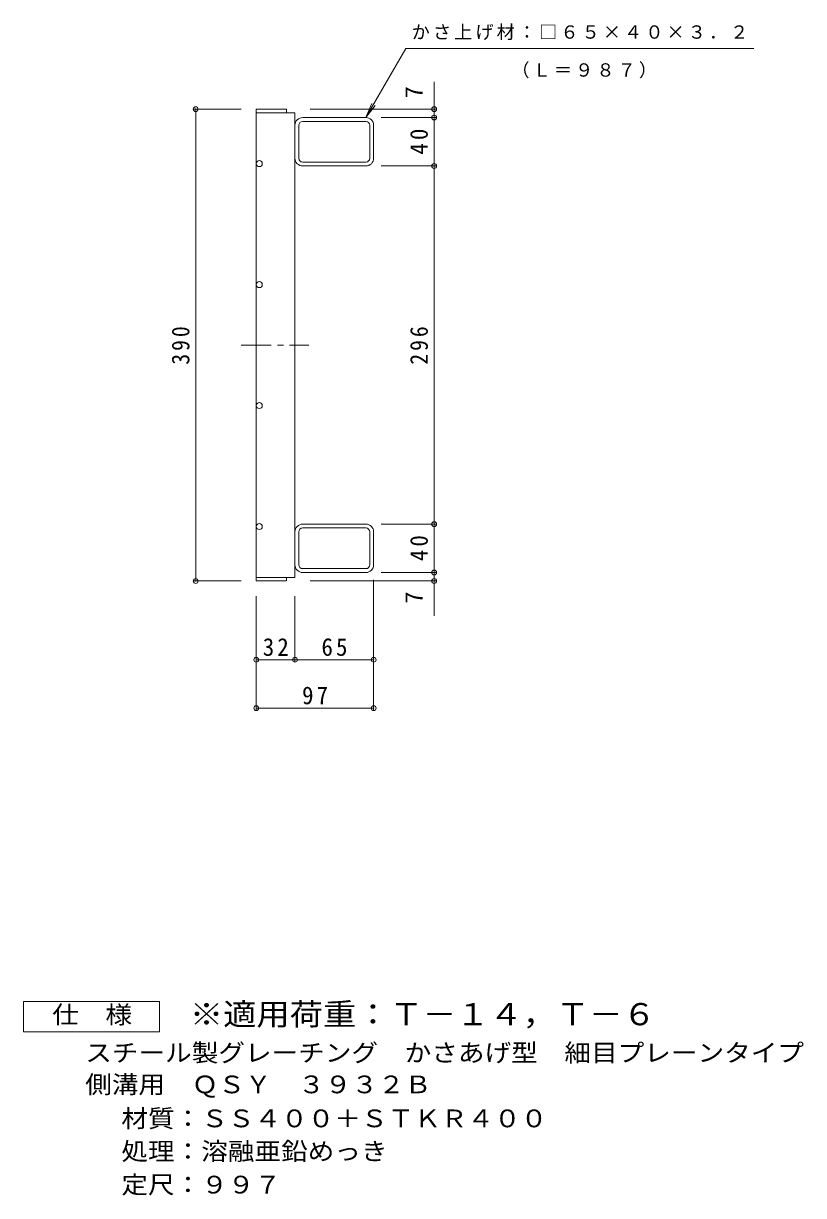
# Model space of a CAD drawing. Units: millimetres, scale not verified. Extents: x -799 to 892, y -682 to 563.
# Drawn here: x 247 to 892, y -501 to 468 of the extents above; entities that cross this region are included whole.
import ezdxf
from ezdxf.enums import TextEntityAlignment as Align

# ---------------------------------------------------------------- set-up
doc = ezdxf.new("R2010")
doc.units = ezdxf.units.MM
doc.header["$LTSCALE"] = 5
doc.header["$PDMODE"] = 32
doc.header["$PDSIZE"] = 4
doc.linetypes.add('CHAIN1', pattern=[8, 5, -1, 1, -1])
for name, color, linetype, lineweight in [('A-1_ピット', 2, 'Continuous', 9), ('A-2_蓋', 3, 'Continuous', 9), ('A-4_寸法', 7, 'Continuous', 9), ('F-4_F-4ﾚｲﾔ', 2, 'Continuous', 9)]:
    doc.layers.add(name, color=color, linetype=linetype, lineweight=lineweight)
doc.layers.add('F-5_F-5ﾚｲﾔ', color=2, linetype='Continuous')
doc.styles.add('ＭＳ ゴシック', font='')
doc.styles.get('ＭＳ ゴシック').set_extended_font_data('MS Gothic')

msp = doc.modelspace()

# ---------------------------------------------------------------- linework, layer by layer
at = {"layer": 'A-1_ピット'}
for p, q in [((530.239, 390.205), (478.04, 390.205)), ((474.839, 356.605), (474.839, 383.805)), ((530.239, 387.005), (478.04, 387.005)), ((533.44, 356.605), (533.44, 383.805)), ((536.639, 356.605), (536.639, 383.805)), ((478.04, 353.405), (530.239, 353.405)), ((530.239, 350.205), (478.04, 350.205)), ((530.239, 54.205), (478.04, 54.205)), ((478.04, 51.005), (530.239, 51.005)), ((474.839, 47.805), (474.839, 20.605)), ((533.44, 47.805), (533.44, 20.605)), ((536.639, 47.805), (536.639, 20.605)), ((530.239, 17.405), (478.04, 17.405)), ((530.239, 14.205), (478.04, 14.205))]:
    msp.add_line(p, q, dxfattribs=at)
for centre, radius, start, end in [((478.04, 383.805), 6.4, 90, 180), ((530.239, 383.805), 6.4, 0, 90), ((478.04, 383.805), 3.2, 90, 180), ((530.239, 383.805), 3.2, 0, 90), ((478.04, 356.605), 6.4, 180, 270), ((478.04, 356.605), 3.2, 180, 270), ((530.239, 356.605), 6.4, 270, 0), ((530.239, 356.605), 3.2, 270, 0), ((478.04, 47.805), 6.4, 90, 180), ((478.04, 47.805), 3.2, 90, 180), ((530.239, 47.805), 6.4, 0, 90), ((530.239, 47.805), 3.2, 0, 90), ((478.04, 20.605), 6.4, 180, 270), ((478.04, 20.605), 3.2, 180, 270), ((530.239, 20.605), 3.2, 270, 0), ((530.239, 20.605), 6.4, 270, 0)]:
    msp.add_arc(centre, radius, start, end, dxfattribs=at)
at = {"layer": 'A-2_蓋'}
for p, q in [((439.64, 397.205), (439.64, 7.205)), ((439.64, 394.205), (471.64, 394.205)), ((464.64, 10.205), (464.64, 7.205)), ((439.64, 7.205), (464.64, 7.205))]:
    msp.add_line(p, q, dxfattribs=at)
at = {"layer": 'A-2_蓋', "linetype": 'CHAIN1'}
msp.add_line((427.084, 202.205), (483.134, 202.205), dxfattribs=at)
at = {"layer": 'A-2_蓋'}
for points in [[(439.64, 397.205), (464.64, 397.205), (464.64, 394.205)], [(439.64, 10.205), (471.64, 10.205), (471.64, 394.205)]]:
    msp.add_lwpolyline(points, dxfattribs=at)
for centre in [(442.14, 352.205), (442.14, 252.205), (442.14, 152.205), (442.14, 52.205)]:
    msp.add_circle(centre, 2.5, dxfattribs=at)
at = {"layer": 'A-4_寸法'}
for p, q in [((586.639, -21.689), (586.639, 419.703)), ((427.14, 397.205), (388.14, 397.205)), ((389.64, 7.205), (389.64, 397.205)), ((484.14, 397.205), (588.139, 397.205)), ((530.239, 390.205), (535.023, 401.754)), ((530.239, 390.205), (537.849, 400.122)), ((542.739, 390.205), (588.139, 390.205)), ((542.739, 350.205), (588.139, 350.205)), ((542.739, 54.205), (588.139, 54.205)), ((542.739, 14.205), (588.139, 14.205)), ((427.14, 7.205), (388.14, 7.205)), ((484.14, 7.205), (588.139, 7.205)), ((536.639, 8.105), (536.639, -99.405)), ((439.64, -5.295), (439.64, -99.405)), ((471.64, -5.295), (471.64, -59.405)), ((439.64, -57.905), (536.639, -57.905)), ((439.64, -97.905), (536.639, -97.905))]:
    msp.add_line(p, q, dxfattribs=at)
msp.add_lwpolyline([(530.239, 390.205), (563.148, 447.205), (850.821, 447.205)], dxfattribs=at)
for p in [(389.64, 397.205), (586.639, 397.205), (586.639, 390.205), (586.639, 350.205), (586.639, 54.205), (586.639, 14.205), (389.64, 7.205), (586.639, 7.205), (439.64, -57.905), (471.64, -57.905), (536.639, -57.905), (439.64, -97.905), (536.639, -97.905)]:
    msp.add_point(p, dxfattribs=at)
at = {"layer": 'F-4_F-4ﾚｲﾔ'}
msp.add_lwpolyline([(247.297, -365.473), (247.297, -340.473), (359.797, -340.473), (359.797, -365.473)], close=True, dxfattribs=at)

# ---------------------------------------------------------------- texts
at = {"layer": 'A-4_寸法', "color": 2, "style": 'ＭＳ ゴシック'}
for p in [(581.639, 406.13), (581.639, -11.475)]:
    msp.add_text('7', height=14.66, rotation=90, dxfattribs=at).set_placement(p, align=Align.BOTTOM_LEFT)
at = {"layer": 'A-4_寸法', "char_height": 11, "attachment_point": 7, "style": 'ＭＳ ゴシック'}
for s, insert in [('\\T1.17;かさ上げ材：□６５×４０×３．２', (568.084, 454.217)), ('\\T1.17;（Ｌ＝９８７）', (650.509, 422.589))]:
    msp.add_mtext(s, dxfattribs=dict(at, insert=insert))
at = {"layer": 'A-4_寸法', "color": 2, "char_height": 14.66, "attachment_point": 7, "rotation": 90, "style": 'ＭＳ ゴシック'}
for s, insert in [('\\T1.27;\\W0.95;40', (581.639, 359.58)), ('\\T1.27;\\W0.9;390', (384.64, 185.955)), ('\\T1.27;\\W0.9;296', (581.639, 185.955)), ('\\T1.27;\\W0.95;40', (581.639, 23.58))]:
    msp.add_mtext(s, dxfattribs=dict(at, insert=insert))
at = {"layer": 'A-4_寸法', "color": 2, "char_height": 14.66, "attachment_point": 7, "style": 'ＭＳ ゴシック'}
for s, insert in [('\\T1.27;\\W0.95;32', (445.015, -54.905)), ('\\T1.27;\\W0.95;65', (493.515, -54.905)), ('\\T1.27;\\W0.95;97', (477.515, -94.905))]:
    msp.add_mtext(s, dxfattribs=dict(at, insert=insert))
at = {"layer": 'F-4_F-4ﾚｲﾔ', "style": 'ＭＳ ゴシック', "width": 1.1}
for s, p in [('仕\u3000様', (271.047, -362.973)), ('スチール製グレーチング\u3000かさあげ型\u3000細目プレーンタイプ', (298.342, -394.433)), ('側溝用\u3000ＱＳＹ\u3000３９３２Ｂ', (298.342, -420.612)), ('材質：ＳＳ４００＋ＳＴＫＲ４００', (328.198, -448.687)), ('処理：溶融亜鉛めっき', (328.198, -475.825)), ('定尺：９９７', (328.198, -503.431))]:
    msp.add_text(s, height=14.66, dxfattribs=at).set_placement(p, align=Align.BOTTOM_LEFT)
at = {"layer": 'F-5_F-5ﾚｲﾔ', "color": 3, "style": 'ＭＳ ゴシック', "width": 1.1}
msp.add_text('※適用荷重：Ｔ－１４，Ｔ－６', height=18.33, dxfattribs=at).set_placement((384.797, -365.473), align=Align.BOTTOM_LEFT)

doc.saveas('drawing.dxf')
